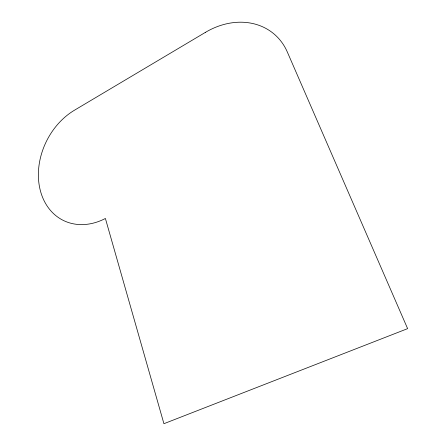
<?xml version="1.0" encoding="UTF-8"?>
<svg xmlns="http://www.w3.org/2000/svg" width="446" height="446" viewBox="0 0 446 446"><rect width="100%" height="100%" fill="white"/><g stroke="black" fill="none" stroke-linecap="round" stroke-linejoin="round"><path stroke-width="0.67" d="M205.5 32.318L74.515 110.19A63.51 50.197 -63.7 0 0 40.675 191.813A63.51 50.197 -63.7 0 0 105.395 218.468L163.922 423.7L407.622 328.641L287.302 51.965A69.621 57.646 -49.3 0 0 205.5 32.318"/></g></svg>
